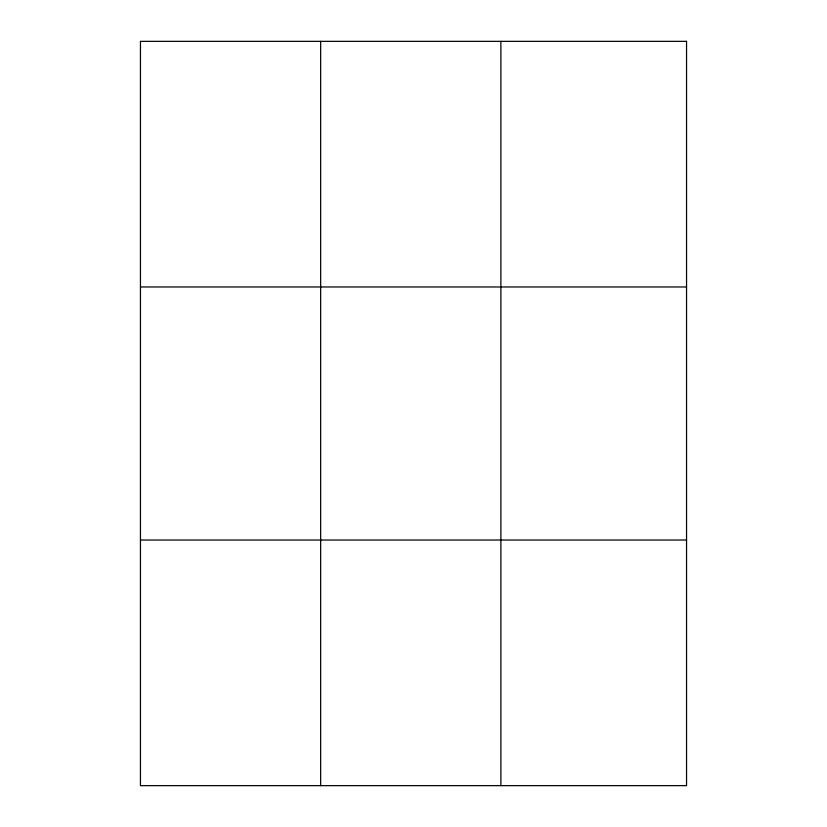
<?xml version="1.0" encoding="UTF-8"?>
<svg xmlns="http://www.w3.org/2000/svg" width="827" height="827" viewBox="0 0 827 827"><rect width="100%" height="100%" fill="white"/><g stroke="black" fill="none" stroke-linecap="round" stroke-linejoin="round"><path stroke-width="1.24" d="M320.659 785.65L320.659 41.35M500.873 785.65L500.873 41.35M140.456 286.969L686.544 286.969M140.456 540.031L686.544 540.031M686.544 41.35L686.544 785.65L140.456 785.65L140.456 41.35L686.544 41.35"/></g></svg>
